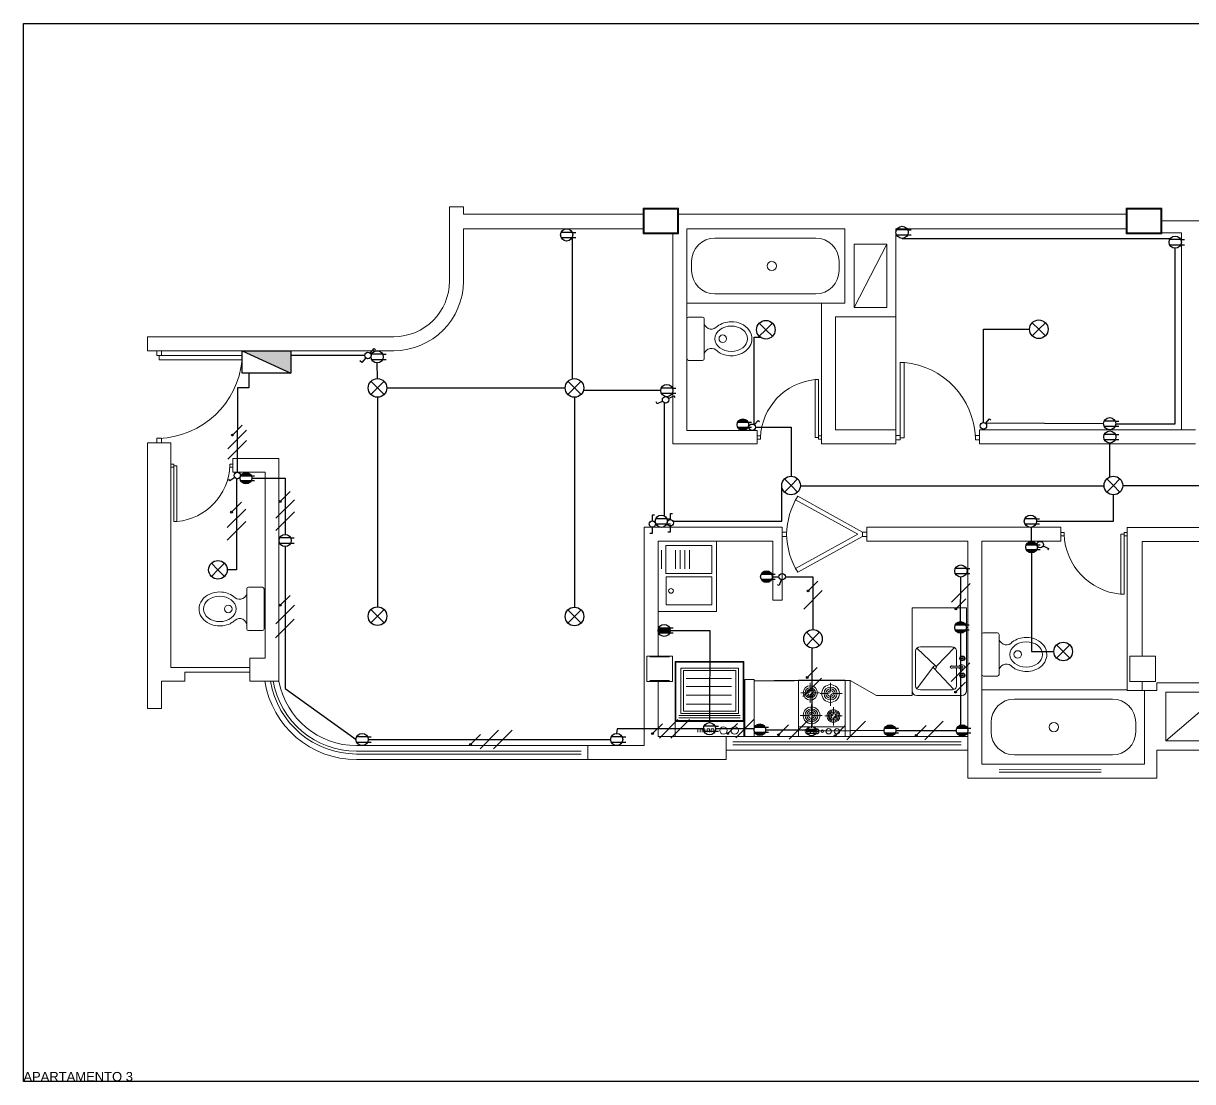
# Model space of a CAD drawing. Header units: metres. Extents: x 0 to 62.3, y -0.2 to 17.7.
# Drawn here: x 39.23 to 51.81, y 0 to 11.39 of the extents above; entities that cross this region are included whole.
import ezdxf

# ---------------------------------------------------------------- set-up
doc = ezdxf.new("R2010")
doc.units = ezdxf.units.M
doc.header["$LTSCALE"] = 0.5
doc.layers.add('APARTAMENTO', color=252, linetype='Continuous', lineweight=5)
doc.layers.add('MUEBLES', color=56, linetype='Continuous', lineweight=9)
for name, color, linetype in [('CUADRO', 7, 'Continuous'), ('ENCHUFES', 5, 'Continuous'), ('FASES', 7, 'Continuous'), ('LUMINARIA', 1, 'Continuous'), ('TABLERO', 7, 'Continuous'), ('TUBERIA-TECHO-PARED', 7, 'Continuous')]:
    doc.layers.add(name, color=color, linetype=linetype)
doc.styles.get("Standard").update_dxf_attribs({"font": 'arial.ttf'})

# ---------------------------------------------------------------- blocks, each defined once
blk = doc.blocks.new('INODORO')
for p, q in [((0, -0.23), (0, 0.23)), ((0.02, 0.25), (0.18, 0.25)), ((0.2, 0.23), (0.2, -0.23)), ((0.18, -0.25), (0.02, -0.25))]:
    blk.add_line(p, q)
blk.add_circle((0.414, 0), 0.0438)
for centre, radius, start, end in [((0.02, 0.23), 0.02, 90, 180), ((0.18, 0.23), 0.02, 0, 90), ((0.283, 0.197), 0.0864, 196.4375, 322.7515), ((0.283, -0.197), 0.0864, 37.1646, 163.5625), ((0.02, -0.23), 0.02, 180, 270), ((0.18, -0.23), 0.02, 270, 0)]:
    blk.add_arc(centre, radius, start, end)
blk.add_ellipse((0.512, 0), major_axis=(0.188, 0), ratio=0.77871)
blk.add_open_spline([(0.352, -0.145), (0.364, -0.154), (0.378, -0.163), (0.444, -0.194), (0.504, -0.202), (0.629, -0.181), (0.692, -0.143), (0.741, -0.061), (0.75, -0.03), (0.75, 0), (0.75, 0.036), (0.737, 0.072), (0.671, 0.163), (0.591, 0.196), (0.453, 0.196), (0.396, 0.177), (0.352, 0.144)], degree=3, knots=[3.942102, 3.942102, 3.942102, 3.942102, 4.162638, 4.162638, 4.924422, 4.924422, 5.847984, 5.847984, 6.283185, 6.283185, 6.283185, 6.801532, 6.801532, 7.861895, 7.861895, 8.624417, 8.624417, 8.624417, 8.624417])
blk = doc.blocks.new('puerta vaiven')
for p, q in [((-0.023, 0.9), (0.022, 0.9)), ((-0.023, 0.855), (-0.023, 0.9)), ((0.022, 0.9), (0.022, 0.855)), ((0, 0.097), (-0.365, 0.757)), ((0, 0.855), (-0.023, 0.855)), ((0.022, 0.855), (0, 0.855)), ((0, 0.097), (0.365, 0.757)), ((-0.023, 0.045), (-0.404, 0.735)), ((0.022, 0.045), (0.404, 0.735)), ((-0.023, 0.045), (0.022, 0.045)), ((-0.023, 0), (-0.023, 0.045)), ((0, 0), (-0.023, 0)), ((-0.023, 0.045), (0.022, 0.045)), ((0.022, 0), (0, 0)), ((0.022, 0.045), (0.022, 0))]:
    blk.add_line(p, q)
for centre, start, end in [((0.032, 0.01), 92.1815, 121.0201), ((-0.032, 0.01), 58.9799, 87.8185)]:
    blk.add_arc(centre, 0.846, start, end)
blk = doc.blocks.new('PUERTA2')
for p, q in [((-0.1, 0.925), (-0.05, 0.925)), ((-0.1, 0.025), (-0.1, 0.925)), ((-0.05, 0.925), (-0.05, 0.025)), ((-0.05, 0.025), (-0.05, 0.925)), ((-1, 0.05), (-0.95, 0.05)), ((-1, 0), (-1, 0.05)), ((-0.95, 0), (-1, 0)), ((-0.95, 0.05), (-0.95, 0.025)), ((-0.95, 0.025), (-0.95, 0)), ((-0.05, 0.025), (-0.1, 0.025)), ((-0.05, 0.05), (0, 0.05)), ((-0.05, 0), (-0.05, 0.05)), ((0, 0), (-0.05, 0)), ((0, 0.05), (0, 0.025)), ((0, 0.025), (0, 0))]:
    blk.add_line(p, q)
blk.add_arc((-0.011, -0.011), 0.94, 95.4546, 177.8185)
blk = doc.blocks.new('Tomacorriente')
at = {"layer": 'ENCHUFES'}
for p, q in [((0.0453, 0.0211), (-0.0453, 0.0211)), ((0.0453, 0.0211), (0.0743, 0.0211)), ((-0.0453, -0.0211), (0.0453, -0.0211)), ((0.0453, -0.0211), (0.0743, -0.0211))]:
    blk.add_line(p, q, dxfattribs=at)
blk.add_circle((0, 0), 0.05, dxfattribs=at)
blk = doc.blocks.new('Toma corriente CFGI 1 Fase')
at = {"layer": 'ENCHUFES', "lineweight": 40}
h = blk.add_hatch(color=256, dxfattribs=at)
h.dxf.hatch_style = 1
h.paths.add_polyline_path([(-0.045, 0.021), (0.045, 0.021, 0.63707)])
h.paths.add_polyline_path([(0.045, -0.021), (-0.045, -0.021, 0.63707)])
at = {"layer": 'ENCHUFES'}
for p, q in [((-0.045, 0.021), (0.074, 0.021)), ((-0.045, -0.021), (0.074, -0.021))]:
    blk.add_line(p, q, dxfattribs=at)
blk.add_circle((0, 0), 0.05, dxfattribs=at)
blk = doc.blocks.new('Tablero')
at = {"layer": 'TABLERO'}
h = blk.add_hatch(color=256, dxfattribs=at)
h.dxf.hatch_style = 1
h.paths.add_polyline_path([(-0.262, 0.12), (0.262, -0.12), (0.262, 0.12)])
blk.add_line((-0.262, 0.12), (0.262, -0.12), dxfattribs=at)
blk.add_lwpolyline([(0.262, -0.12), (-0.262, -0.12), (-0.262, 0.12), (0.262, 0.12)], close=True, dxfattribs=at)
blk = doc.blocks.new('Lampara')
at = {"layer": 'LUMINARIA'}
for q in [(-0.071, 0.071), (-0.071, -0.071), (0.071, 0.071), (0.071, -0.071)]:
    blk.add_line((0, 0), q, dxfattribs=at)
blk.add_circle((0, 0), 0.1, dxfattribs=at)
blk = doc.blocks.new('INTERRUPTOR')
at = {"layer": 'LUMINARIA'}
for p, q in [((0.023, 0.026), (0.065, 0.074)), ((0.065, 0.074), (0.08, 0.061))]:
    blk.add_line(p, q, dxfattribs=at)
blk.add_circle((0, 0), 0.0347, dxfattribs=at)
blk = doc.blocks.new('CONMUTABLE')
at = {"layer": 'LUMINARIA'}
for p, q in [((-0.067, -0.076), (-0.087, -0.059)), ((-0.023, -0.026), (-0.067, -0.076))]:
    blk.add_line(p, q, dxfattribs=at)
blk.add_lwpolyline([(0.023, 0.026), (0.065, 0.074), (0.08, 0.061)], dxfattribs=at)
blk.add_circle((0, 0), 0.0347, dxfattribs=at)
blk = doc.blocks.new('lavadero')
at = {"layer": 'MUEBLES'}
for p, q in [((0.036, -0.096), (0.036, -0.298)), ((0.186, -0.096), (0.186, -0.298)), ((0.237, -0.096), (0.237, -0.298)), ((0.287, -0.096), (0.287, -0.298)), ((0.338, -0.096), (0.338, -0.298))]:
    blk.add_line(p, q, dxfattribs=at)
for points in [[(0, 0), (0.63, 0), (0.63, -0.757), (0, -0.757)], [(0.085, -0.045), (0.577, -0.045), (0.577, -0.348), (0.085, -0.348)], [(0.088, -0.383), (0.58, -0.383), (0.58, -0.685), (0.088, -0.685)]]:
    blk.add_lwpolyline(points, close=True, dxfattribs=at)
blk.add_circle((0.139, -0.534), 0.0252, dxfattribs=at)
blk = doc.blocks.new('LJIKO')
at = {"layer": 'MUEBLES'}
for p, q in [((1446.1637, 1065.0918), (1446.7637, 1065.0918)), ((1446.1637, 1064.5418), (1446.1637, 1065.0918)), ((1446.1697, 1065.0858), (1446.6377, 1065.0858)), ((1446.1697, 1064.5478), (1446.1697, 1065.0858)), ((1446.217, 1065.0489), (1446.217, 1064.5887)), ((1446.5817, 1065.0489), (1446.217, 1065.0489)), ((1446.237, 1065.0289), (1446.237, 1064.6087)), ((1446.5617, 1065.0289), (1446.237, 1065.0289)), ((1446.5617, 1064.6087), (1446.5617, 1065.0289)), ((1446.5817, 1064.5887), (1446.5817, 1065.0489)), ((1446.5964, 1065.0627), (1446.5964, 1064.5709)), ((1446.6165, 1064.571), (1446.6165, 1065.0626)), ((1446.6377, 1064.5478), (1446.6377, 1065.0858)), ((1446.6437, 1064.5418), (1446.6437, 1065.0918)), ((1446.3, 1064.6312), (1446.3, 1064.9934)), ((1446.3661, 1064.6312), (1446.3661, 1064.9934)), ((1446.4342, 1064.6312), (1446.4342, 1064.9934)), ((1446.5063, 1064.6312), (1446.5063, 1064.9934)), ((1446.7307, 1064.8513), (1446.7026, 1064.8513)), ((1446.7026, 1064.8513), (1446.7026, 1064.8312)), ((1446.7026, 1064.8312), (1446.7307, 1064.8312)), ((1446.7026, 1064.8172), (1446.7026, 1064.7972)), ((1446.7307, 1064.8172), (1446.7026, 1064.8172)), ((1446.7026, 1064.7972), (1446.7307, 1064.7972)), ((1446.7026, 1064.7792), (1446.7026, 1064.7592)), ((1446.7307, 1064.7792), (1446.7026, 1064.7792)), ((1446.7026, 1064.7592), (1446.7307, 1064.7592)), ((1446.7026, 1064.7432), (1446.7026, 1064.7232)), ((1446.7307, 1064.7432), (1446.7026, 1064.7432)), ((1446.7026, 1064.7232), (1446.7307, 1064.7232)), ((1446.1637, 1064.5418), (1446.7637, 1064.5418)), ((1446.1697, 1064.5478), (1446.6377, 1064.5478)), ((1446.5817, 1064.5887), (1446.217, 1064.5887)), ((1446.5617, 1064.6087), (1446.237, 1064.6087))]:
    blk.add_line(p, q, dxfattribs=at)
for centre in [(1446.7168, 1065.0185), (1446.7168, 1064.9284)]:
    blk.add_circle(centre, 0.0295, dxfattribs=at)
blk = doc.blocks.new('Tomacorriente de dos fases con neutro (208V)')
at = {"layer": 'ENCHUFES', "lineweight": 100}
h = blk.add_hatch(color=256, dxfattribs=at)
h.dxf.hatch_style = 1
h.paths.add_polyline_path([(0.045, 0.021), (-0.045, 0.021, 0.109518), (-0.05, 0), (0.05, 0, 0.109518)])
at = {"layer": 'ENCHUFES'}
for p, q in [((-0.05, 0), (0.075, 0)), ((-0.045, 0.021), (0.074, 0.021)), ((-0.045, -0.021), (0.074, -0.021))]:
    blk.add_line(p, q, dxfattribs=at)
blk.add_circle((0, 0), 0.05, dxfattribs=at)
blk = doc.blocks.new('FASE')
at = {"layer": 'FASES', "ltscale": 0.5}
blk.add_line((-0.1, -0.1), (0.1, 0.1), dxfattribs=at)
blk = doc.blocks.new('Neutro')
at = {"layer": 'FASES'}
h = blk.add_hatch(dxfattribs=at)
h.set_pattern_fill('ANGLE', color=256)
h.set_pattern_definition([(0, (-59.542, -1.52), (0, 6.985), [5.08, -1.905]), (90, (-59.542, -1.52), (-6.985, 4e-16), [5.08, -1.905])])
h.paths.add_polyline_path([(-0.063, -0.053, 1), (-0.043, -0.053, 1)])
blk.add_line((-0.053, -0.053), (0.053, 0.053), dxfattribs=at)
blk.add_circle((-0.053, -0.053), 0.01, dxfattribs=at)
blk = doc.blocks.new('Tomacorriente de dos fases sin neutro (208v)')
at = {"layer": 'ENCHUFES'}
h = blk.add_hatch(color=256, dxfattribs=at)
h.dxf.hatch_style = 1
h.paths.add_polyline_path([(0.05, 0, 0.109518), (0.0453, 0.0211), (-0.0453, 0.0211, 0.109518), (-0.05, 0, 0.109518), (-0.0453, -0.0211), (0.0453, -0.0211, 0.109518)], flags=17)
h.paths.add_polyline_path([(0.0453, 0.0211), (-0.0453, 0.0211, 0.109518), (-0.05, 0, 0.109518), (-0.0453, -0.0211), (0.0453, -0.0211, 0.109518), (0.05, 0, 0.109518)], flags=17)
h = blk.add_hatch(color=256, dxfattribs=at)
h.dxf.hatch_style = 1
h.paths.add_polyline_path([(0.05, 0, 0.109518), (0.0453, 0.0211), (-0.0453, 0.0211, 0.109518), (-0.05, 0, 0.109518), (-0.0453, -0.0211), (0.0453, -0.0211, 0.109518)])
for p, q in [((-0.0453, 0.0211), (0.0743, 0.0211)), ((-0.0453, -0.0211), (0.0743, -0.0211))]:
    blk.add_line(p, q, dxfattribs=at)
blk.add_circle((0, 0), 0.05, dxfattribs=at)

msp = doc.modelspace()

# ---------------------------------------------------------------- linework, layer by layer
at = {"layer": 'APARTAMENTO'}
for p, q in [((43.811, 9.213), (43.811, 9.413)), ((43.811, 9.413), (43.961, 9.413)), ((43.961, 9.333), (43.961, 9.413)), ((45.895, 9.333), (43.961, 9.333)), ((47.835, 9.333), (46.276, 9.333)), ((49.635, 9.333), (47.835, 9.333)), ((51.095, 9.333), (49.635, 9.333)), ((43.811, 8.613), (43.811, 9.213)), ((51.476, 9.262), (54.61, 9.262)), ((51.476, 9.262), (54.61, 9.262)), ((45.895, 9.175), (43.961, 9.175)), ((43.961, 8.613), (43.961, 9.175)), ((46.216, 9.121), (46.216, 6.863)), ((48.066, 9.175), (46.366, 9.175)), ((46.366, 9.175), (46.366, 7.004)), ((48.066, 8.375), (48.066, 9.175)), ((51.095, 9.175), (48.616, 9.175)), ((48.616, 7.013), (48.616, 9.175)), ((48.616, 8.227), (48.616, 9.175)), ((51.476, 9.13), (51.689, 9.13)), ((51.476, 9.13), (51.689, 9.13)), ((51.689, 9.13), (51.689, 9.013)), ((51.689, 9.13), (51.689, 9.013)), ((48.516, 9.009), (48.166, 9.009)), ((48.166, 8.327), (48.516, 9.009)), ((48.166, 9.009), (48.166, 8.327)), ((48.516, 9.009), (48.516, 8.327)), ((48.516, 9.009), (48.516, 8.327)), ((51.688, 9.012), (51.688, 9.013)), ((51.688, 7.013), (51.688, 9.013)), ((47.816, 6.863), (47.816, 8.375)), ((48.166, 8.327), (48.516, 8.327)), ((47.966, 7.013), (47.966, 8.227)), ((47.966, 8.227), (48.616, 8.227)), ((40.561, 8.013), (40.561, 7.863)), ((40.811, 8.013), (42.161, 8.013)), ((42.161, 8.013), (43.211, 8.013)), ((40.811, 7.863), (43.211, 7.863)), ((51.688, 7.013), (51.688, 7.248)), ((47.124, 7.004), (46.366, 7.004)), ((47.124, 6.863), (47.124, 7.004)), ((48.616, 7.013), (47.966, 7.013)), ((48.616, 7.013), (48.616, 6.863)), ((51.838, 7.013), (49.516, 7.013)), ((49.516, 7.013), (49.516, 6.863)), ((40.561, 6.871), (40.561, 4.306)), ((40.561, 6.871), (40.811, 6.871)), ((40.811, 6.871), (40.811, 4.456)), ((47.124, 6.863), (46.216, 6.863)), ((48.616, 6.863), (47.816, 6.863)), ((51.838, 6.863), (49.516, 6.863)), ((41.976, 6.705), (41.48, 6.705)), ((41.48, 6.705), (41.48, 6.555)), ((41.826, 6.555), (41.48, 6.555)), ((47.391, 5.963), (45.906, 5.963)), ((45.906, 3.614), (45.906, 5.963)), ((47.391, 5.181), (47.391, 5.963)), ((49.54, 5.963), (48.303, 5.963)), ((48.303, 5.813), (48.303, 5.963)), ((50.259, 5.963), (49.54, 5.963)), ((50.391, 5.963), (50.259, 5.963)), ((50.391, 5.813), (50.391, 5.963)), ((51.106, 4.209), (51.106, 5.963)), ((52.79, 5.962), (51.106, 5.962)), ((47.291, 5.813), (46.056, 5.813)), ((46.056, 4.578), (46.056, 5.813)), ((47.291, 5.181), (47.291, 5.813)), ((49.39, 5.813), (48.303, 5.813)), ((49.39, 3.264), (49.39, 5.813)), ((50.391, 5.813), (49.54, 5.813)), ((49.54, 3.414), (49.54, 5.813)), ((52.79, 5.812), (51.265, 5.812)), ((51.265, 4.578), (51.265, 5.812)), ((47.391, 5.181), (47.291, 5.181)), ((48.79, 4.155), (48.79, 5.098)), ((48.79, 5.098), (49.374, 5.098)), ((49.374, 4.204), (49.374, 5.098)), ((48.842, 4.664), (49.047, 4.467)), ((49.215, 4.676), (48.879, 4.676)), ((49.251, 4.672), (49.047, 4.467)), ((41.661, 4.556), (41.826, 4.556)), ((41.661, 4.556), (41.661, 4.306)), ((45.934, 4.578), (46.211, 4.578)), ((45.934, 4.578), (45.934, 4.304)), ((45.966, 4.568), (46.179, 4.568)), ((46.211, 4.578), (46.211, 4.304)), ((48.825, 4.258), (48.825, 4.631)), ((49.269, 4.47), (49.269, 4.631)), ((51.133, 4.578), (51.41, 4.578)), ((51.133, 4.578), (51.133, 4.304)), ((51.41, 4.578), (51.41, 4.304)), ((40.561, 4.464), (40.561, 4.014)), ((40.961, 4.306), (40.961, 4.406)), ((48.841, 4.226), (49.02, 4.464)), ((49.237, 4.217), (49.023, 4.448)), ((49.328, 4.47), (49.225, 4.47)), ((49.225, 4.451), (49.328, 4.451)), ((49.269, 4.451), (49.269, 4.258)), ((49.269, 4.437), (49.269, 4.451)), ((49.337, 4.458), (49.337, 4.462)), ((40.711, 4.306), (40.961, 4.306)), ((40.711, 4.306), (40.711, 4.014)), ((41.661, 4.306), (41.976, 4.306)), ((45.934, 4.304), (46.211, 4.304)), ((45.966, 4.314), (46.179, 4.314)), ((46.056, 3.714), (46.056, 4.304)), ((47.089, 4.325), (46.989, 4.325)), ((46.989, 4.325), (46.989, 3.711)), ((47.089, 3.711), (47.089, 4.325)), ((47.52, 4.311), (47.089, 4.311)), ((48.122, 4.314), (47.306, 4.314)), ((48.068, 4.318), (47.568, 4.318)), ((47.568, 4.318), (47.568, 3.718)), ((47.694, 4.212), (47.694, 4.29)), ((47.912, 4.205), (47.912, 4.291)), ((48.068, 3.718), (48.068, 4.318)), ((48.122, 4.314), (48.122, 3.714)), ((51.133, 4.304), (51.41, 4.304)), ((51.265, 4.209), (51.265, 4.304)), ((51.422, 4.29), (51.422, 4.209)), ((51.422, 4.29), (52.234, 4.29)), ((47.664, 4.182), (47.593, 4.182)), ((47.724, 4.182), (47.793, 4.182)), ((47.882, 4.175), (47.8, 4.175)), ((47.942, 4.175), (48.036, 4.175)), ((49.324, 4.154), (48.84, 4.154)), ((49.215, 4.213), (48.879, 4.213)), ((51.106, 4.209), (51.422, 4.209)), ((51.291, 3.414), (51.291, 4.209)), ((51.522, 4.19), (51.522, 3.664)), ((51.522, 4.19), (52.134, 4.19)), ((51.522, 3.664), (52.134, 4.19)), ((47.694, 4.152), (47.694, 4.076)), ((47.707, 3.97), (47.707, 4.056)), ((47.912, 4.145), (47.912, 4.041)), ((47.944, 3.964), (47.944, 4.027)), ((40.561, 4.014), (40.711, 4.014)), ((47.584, 3.94), (47.677, 3.94)), ((47.707, 3.91), (47.707, 3.806)), ((47.82, 3.94), (47.737, 3.94)), ((47.85, 3.934), (47.914, 3.934)), ((47.944, 3.904), (47.944, 3.829)), ((48.037, 3.934), (47.974, 3.934)), ((47.568, 3.818), (48.068, 3.818)), ((46.79, 3.714), (46.79, 3.464)), ((51.522, 3.664), (52.134, 3.664)), ((45.301, 3.614), (45.301, 3.464)), ((45.906, 3.614), (45.301, 3.614)), ((51.422, 3.265), (51.422, 3.564)), ((51.422, 3.564), (52.234, 3.564)), ((45.301, 3.464), (46.79, 3.464)), ((50.897, 3.414), (49.727, 3.414)), ((49.39, 3.264), (49.697, 3.264)), ((50.897, 3.264), (49.697, 3.264)), ((50.855, 3.264), (51.422, 3.265))]:
    msp.add_line(p, q, dxfattribs=at)
at = {"layer": 'APARTAMENTO', "ltscale": 0.1}
for p, q in [((47.753, 9.075), (46.666, 9.075)), ((46.416, 8.825), (46.416, 8.725)), ((48.003, 8.825), (48.003, 8.725)), ((47.753, 8.475), (46.666, 8.475)), ((46.366, 8.375), (47.816, 8.375)), ((51.106, 4.214), (49.54, 4.214)), ((49.54, 4.214), (51.106, 4.214)), ((50.947, 4.114), (49.89, 4.114)), ((49.64, 3.764), (49.64, 3.864)), ((51.197, 3.764), (51.197, 3.864)), ((50.947, 3.514), (49.89, 3.514))]:
    msp.add_line(p, q, dxfattribs=at)
at = {"layer": 'APARTAMENTO', "ltscale": 0.05}
for p, q in [((41.976, 6.705), (41.976, 4.306)), ((41.826, 6.555), (41.826, 4.556)), ((46.794, 3.714), (46.056, 3.714)), ((49.39, 3.714), (46.79, 3.714)), ((45.301, 3.614), (42.811, 3.614)), ((49.39, 3.564), (46.79, 3.564)), ((45.301, 3.464), (42.811, 3.464)), ((49.727, 3.414), (49.54, 3.414)), ((51.291, 3.414), (50.897, 3.414))]:
    msp.add_line(p, q, dxfattribs=at)
at = {"layer": 'APARTAMENTO', "ltscale": 0.025}
for p, q in [((40.811, 4.456), (41.661, 4.456)), ((40.961, 4.406), (41.661, 4.406)), ((49.319, 3.654), (46.862, 3.654)), ((45.229, 3.554), (42.811, 3.554)), ((45.229, 3.524), (42.811, 3.524)), ((49.319, 3.624), (46.862, 3.624)), ((50.825, 3.355), (49.727, 3.358)), ((50.825, 3.327), (49.727, 3.327))]:
    msp.add_line(p, q, dxfattribs=at)
at = {"layer": 'APARTAMENTO'}
for points in [[(46.276, 9.121), (45.895, 9.121), (45.895, 9.397), (46.276, 9.397)], [(51.476, 9.122), (51.095, 9.122), (51.095, 9.397), (51.476, 9.397)], [(51.476, 9.122), (51.095, 9.122), (51.095, 9.397), (51.476, 9.397)]]:
    msp.add_lwpolyline(points, close=True, dxfattribs=at)
for points in [[(46.266, 9.131), (45.905, 9.131), (45.905, 9.387), (46.266, 9.387), (46.266, 9.131)], [(46.266, 9.131), (45.905, 9.131), (45.905, 9.387), (46.266, 9.387), (46.266, 9.131)], [(46.266, 9.131), (45.905, 9.131), (45.905, 9.387), (46.266, 9.387), (46.266, 9.131)], [(51.466, 9.132), (51.105, 9.132), (51.105, 9.387), (51.466, 9.387), (51.466, 9.132)], [(51.466, 9.132), (51.105, 9.132), (51.105, 9.387), (51.466, 9.387), (51.466, 9.132)], [(51.466, 9.132), (51.105, 9.132), (51.105, 9.387), (51.466, 9.387), (51.466, 9.132)], [(47.816, 8.375), (48.066, 8.375)], [(40.811, 8.013), (40.561, 8.013)], [(40.811, 7.863), (40.561, 7.863)], [(48.122, 4.314), (48.405, 4.155), (48.79, 4.155)]]:
    msp.add_lwpolyline(points, dxfattribs=at)
at = {"layer": 'APARTAMENTO', "ltscale": 0.1}
for centre in [(47.279, 8.775), (50.315, 3.814)]:
    msp.add_circle(centre, 0.05, dxfattribs=at)
at = {"layer": 'APARTAMENTO'}
for centre, radius in [((47.694, 4.182), 0.0769), ((47.694, 4.182), 0.0553), ((47.694, 4.182), 0.0409), ((47.694, 4.182), 0.0266), ((47.912, 4.175), 0.0952), ((47.912, 4.175), 0.0698), ((47.912, 4.175), 0.0512), ((47.912, 4.175), 0.0325), ((47.707, 3.94), 0.0897), ((47.707, 3.94), 0.0698), ((47.707, 3.94), 0.0512), ((47.707, 3.94), 0.0325), ((47.943, 3.933), 0.0696), ((47.943, 3.933), 0.0553), ((47.943, 3.933), 0.0409), ((47.943, 3.933), 0.0266), ((47.668, 3.768), 0.0287), ((47.758, 3.768), 0.0287), ((47.824, 3.769), 0.0139), ((47.892, 3.768), 0.0287), ((47.981, 3.768), 0.0287)]:
    msp.add_circle(centre, radius, dxfattribs=at)
at = {"layer": 'APARTAMENTO', "ltscale": 0.1}
for centre, start, end in [((46.666, 8.825), 90, 180), ((47.753, 8.825), 360, 90), ((46.666, 8.725), 180, 270), ((47.753, 8.725), 270, 0), ((49.89, 3.864), 90, 180), ((50.947, 3.864), 0, 90), ((49.89, 3.764), 180, 270), ((50.947, 3.764), 270, 360)]:
    msp.add_arc(centre, 0.25, start, end, dxfattribs=at)
at = {"layer": 'APARTAMENTO'}
for centre, radius, start, end in [((43.211, 8.613), 0.75, 270, 0), ((43.211, 8.613), 0.6, 270, 0), ((47.664, 4.212), 0.03, 270, 0), ((47.724, 4.152), 0.03, 90, 180), ((47.882, 4.205), 0.03, 270, 0), ((47.942, 4.145), 0.03, 90, 180), ((48.84, 4.204), 0.05, 180, 270), ((49.324, 4.204), 0.05, 270, 360), ((47.677, 3.97), 0.03, 270, 0), ((47.737, 3.91), 0.03, 90, 180), ((47.914, 3.964), 0.03, 270, 0), ((47.974, 3.904), 0.03, 90, 180)]:
    msp.add_arc(centre, radius, start, end, dxfattribs=at)
at = {"layer": 'APARTAMENTO', "ltscale": 0.05}
for radius, start in [(1, 189.0797), (0.85, 190.6994)]:
    msp.add_arc((42.811, 4.464), radius, start, 270, dxfattribs=at)
at = {"layer": 'APARTAMENTO', "ltscale": 0.025}
for radius, start in [(0.94, 189.6646), (0.91, 189.9865)]:
    msp.add_arc((42.811, 4.464), radius, start, 270, dxfattribs=at)
at = {"layer": 'APARTAMENTO', "extrusion": (0, 0, -1)}
for centre, major_axis, start_param, end_param in [((48.879, 4.631), (0.054, 0), 3.141593, 4.712389), ((49.215, 4.631), (-0.054, 0), 1.570796, 3.141593)]:
    msp.add_ellipse(centre, major_axis=major_axis, ratio=0.833333, start_param=start_param, end_param=end_param, dxfattribs=at)
at = {"layer": 'APARTAMENTO'}
for centre, major_axis, start_param, end_param in [((49.33, 4.552), (0.0302, 0), -1.570796, 4.712389), ((49.33, 4.552), (-0.0216, 0), 1.570796326783585, 7.853981633963171), ((49.33, 4.552), (-0.00597, 0), 1.570796326771469, 7.853981633951055), ((49.035, 4.458), (-0.0162, 0), 1.570796326786477, 7.853981633966062), ((49.217, 4.46), (-0.0163, 0), 3.889506, 8.676865), ((49.217, 4.46), (-0.0141, 0), 4.051203, 8.515168), ((49.217, 4.46), (-0.0132, 0), 4.140507, 8.425864), ((49.326, 4.46), (0.0302, 0), 3.517748, 9.048623), ((49.328, 4.462), (-0.00864, 0), 3.141593, 4.712389), ((49.328, 4.458), (-0.00864, 0), 1.570796, 3.141593), ((49.33, 4.369), (0.0302, 0), -1.570796, 4.712389), ((49.33, 4.369), (-0.0216, 0), 1.570796326794014, 7.853981633973598), ((49.33, 4.369), (0.00597, 0), -1.570796, 4.712389), ((48.879, 4.258), (0.054, 0), 3.141593, 4.712389), ((49.215, 4.258), (-0.054, 0), 1.570796, 3.141593)]:
    msp.add_ellipse(centre, major_axis=major_axis, ratio=0.833333, start_param=start_param, end_param=end_param, dxfattribs=at)
at = {"layer": 'CUADRO'}
msp.add_lwpolyline([(39.225, 11.385), (55.7, 11.385), (55.7, -0.001), (39.225, -0.001)], close=True, dxfattribs=at)
at = {"layer": 'FASES'}
msp.add_lwpolyline([(46.219, 6.028), (47.387, 6.028), (47.387, 6.413)], dxfattribs=at)
at = {"layer": 'MUEBLES'}
msp.add_line((48.79, 5.098), (49.374, 5.098), dxfattribs=at)
at = {"layer": 'TUBERIA-TECHO-PARED'}
for p, q in [((50.075, 5.687), (50.075, 4.627)), ((50.075, 4.627), (50.316, 4.627))]:
    msp.add_line(p, q, dxfattribs=at)
for points in [[(45.131, 9.081), (45.131, 7.563)], [(48.682, 9.072), (51.571, 9.072)], [(50.982, 7.078), (51.622, 7.078), (51.622, 8.965)], [(49.557, 7.09), (49.557, 8.094), (50.053, 8.094)], [(47.091, 7.066), (47.091, 8.01), (47.154, 8.01), (47.156, 8.01)], [(42.899, 7.812), (42.104, 7.812)], [(46.084, 7.434), (45.251, 7.434)], [(46.123, 7.303), (46.123, 6.085)], [(50.851, 7.078), (49.58, 7.082)], [(47.103, 7.04), (47.487, 7.04), (47.487, 6.513)], [(50.918, 6.505), (50.918, 6.869)], [(41.519, 6.487), (41.519, 5.506), (41.419, 5.506)], [(41.683, 6.492), (42.042, 6.492), (42.042, 5.886)], [(50.129, 6.028), (50.956, 6.028), (50.956, 6.313)], [(50.075, 5.813), (50.075, 5.963)], [(42.042, 5.755), (42.042, 4.229), (42.805, 3.68)], [(47.285, 5.432), (47.359, 5.432)], [(47.423, 5.432), (47.723, 5.432), (47.723, 4.863)], [(49.311, 4.949), (49.315, 5.427)], [(49.311, 4.823), (49.311, 3.838)], [(47.715, 3.818), (47.715, 4.664)], [(46.545, 3.796), (45.615, 3.796), (45.61, 3.745)], [(46.675, 3.799), (47.089, 3.799)], [(47.215, 3.784), (47.66, 3.784)], [(48.49, 3.777), (47.757, 3.771)], [(48.615, 3.777), (49.265, 3.777)], [(42.936, 3.68), (45.544, 3.68)]]:
    msp.add_lwpolyline(points, dxfattribs=at)
for points, elevation in [([(43.036, 7.563), (43.033, 7.731)], 2.51), ([(41.652, 7.623), (41.652, 7.463), (41.528, 7.463), (41.527, 6.555)], 2.51), ([(43.136, 7.463), (45.056, 7.463)], 2.51), ([(43.036, 7.363), (43.036, 5.107)], 2.51), ([(45.156, 7.363), (45.156, 5.104)], 2.51), ([(47.587, 6.41), (50.856, 6.41)], 2.62), ([(51.056, 6.413), (52.397, 6.413), (52.397, 6.104)], 2.62), ([(46.186, 4.854), (46.612, 4.853), (46.609, 3.862)], 2.51)]:
    msp.add_lwpolyline(points, dxfattribs=dict(at, elevation=elevation))

# ---------------------------------------------------------------- block references
at = {"layer": 'APARTAMENTO', "ltscale": 0.1}
for p, xscale, yscale, zscale in [((46.366, 7.992), 0.9333333335534916, 0.9333333335534916, 0.9333333335534916), ((41.816, 5.085), -0.9333333335539464, 0.9333333335537191, 0.9333333335536669), ((49.54, 4.595), 0.9333333335534916, 0.9333333335534916, 0.9333333335534916)]:
    msp.add_blockref('INODORO', p, dxfattribs=dict(at, xscale=xscale, yscale=yscale, zscale=zscale))
at = {"layer": 'APARTAMENTO'}
for name, p, xscale, yscale, zscale, rotation in [('PUERTA2', (40.662, 7.863), -0.99208225501161, 0.99208225501161, 0.9920822550117714, 270), ('PUERTA2', (40.811, 6.643), 0.6690149629766893, 0.6690149629766893, 0.6690149629766893, 180), ('puerta vaiven', (48.303, 5.888), -1.012742742545242, 1.012742742545242, 1.012742742545242, 90.00000000002574), ('PUERTA2', (51.106, 5.906), -0.7159075994914019, 0.7159075994914019, 0.715907599491252, 180)]:
    msp.add_blockref(name, p, dxfattribs=dict(at, xscale=xscale, yscale=yscale, zscale=zscale, rotation=rotation))
for p, xscale, yscale, zscale in [((48.616, 6.905), -0.8995836072899692, 0.8995836072899692, 0.8995836072900866), ((47.816, 6.912), 0.6921248078160716, 0.6921248078160716, 0.6921248078160716)]:
    msp.add_blockref('PUERTA2', p, dxfattribs=dict(at, xscale=xscale, yscale=yscale, zscale=zscale))
at = {"layer": 'ENCHUFES'}
for name, p, xscale, yscale, zscale in [('Tomacorriente', (48.682, 9.137), 1.313023706402561, 1.313023706402561, 1.313023706402561), ('Tomacorriente', (45.072, 9.109), 1.313023706402561, 1.313023706402561, 1.313023706402561), ('Tomacorriente', (51.622, 9.031), 1.313023706402561, 1.313023706402561, 1.313023706402561), ('Tomacorriente', (43.033, 7.797), 1.313023706402561, 1.313023706402561, 1.313023706402561), ('Tomacorriente', (46.15, 7.434), 1.313023706402561, 1.313023706402561, 1.313023706402561), ('Toma corriente CFGI 1 Fase', (46.969, 7.067), 1.253129811695345, 1.253129811695345, 1.253129811695345), ('Tomacorriente', (50.916, 7.078), 1.313023706402561, 1.313023706402561, 1.313023706402561), ('Tomacorriente', (50.918, 6.935), 1.313023706402561, 1.313023706402561, 1.313023706402561), ('Toma corriente CFGI 1 Fase', (41.621, 6.492), 1.253129811695345, 1.253129811695345, 1.253129811695345), ('Tomacorriente', (46.091, 6.028), 1.313023706402561, 1.313023706402561, 1.313023706402561), ('Tomacorriente', (50.063, 6.028), 1.313023706402561, 1.313023706402561, 1.313023706402561), ('Tomacorriente', (42.042, 5.821), 1.313023706402561, 1.313023706402561, 1.313023706402561), ('Toma corriente CFGI 1 Fase', (50.075, 5.75), 1.253129811695345, 1.253129811695345, 1.253129811695345), ('Tomacorriente', (49.315, 5.493), 1.313023706402561, 1.313023706402561, 1.313023706402561), ('Toma corriente CFGI 1 Fase', (47.222, 5.432), 1.253129811695345, 1.253129811695345, 1.253129811695345), ('Tomacorriente de dos fases sin neutro (208v)', (46.121, 4.854, 2.51), 1.302395928433255, 1.302395928433255, 1.302395928433255), ('Toma corriente CFGI 1 Fase', (49.311, 4.886), 1.253129811695345, 1.253129811695345, 1.253129811695345), ('Tomacorriente', (46.609, 3.796), 1.313023706402561, 1.313023706402561, 1.313023706402561), ('Toma corriente CFGI 1 Fase', (47.152, 3.785), 1.253129811695345, 1.253129811695345, 1.253129811695345), ('Toma corriente CFGI 1 Fase', (48.552, 3.777), 1.253129811695345, 1.253129811695345, 1.253129811695345), ('Toma corriente CFGI 1 Fase', (49.328, 3.777), 1.253129811695345, 1.253129811695345, 1.253129811695345), ('Tomacorriente', (42.87, 3.68), 1.313023706402561, 1.313023706402561, 1.313023706402561), ('Tomacorriente', (45.61, 3.68), 1.313023706402561, 1.313023706402561, 1.313023706402561)]:
    msp.add_blockref(name, p, dxfattribs=dict(at, xscale=xscale, yscale=yscale, zscale=zscale))
msp.add_blockref('Tomacorriente de dos fases con neutro (208V)', (47.707, 3.769), dxfattribs=at)
at = {"layer": 'FASES'}
for name, p in [('Neutro', (41.527, 7.009, 2.51)), ('FASE', (41.527, 6.907, 2.51)), ('FASE', (41.527, 6.798, 2.51)), ('Neutro', (42.042, 6.294)), ('Neutro', (41.519, 6.179)), ('FASE', (42.042, 6.16)), ('FASE', (41.519, 6.06)), ('FASE', (42.042, 6.028)), ('FASE', (41.519, 5.926)), ('Neutro', (47.723, 5.331)), ('FASE', (49.315, 5.257)), ('Neutro', (42.042, 5.177)), ('FASE', (47.723, 5.183)), ('Neutro', (49.315, 5.139)), ('FASE', (42.042, 5.025)), ('FASE', (42.04, 4.875)), ('Neutro', (47.715, 4.4)), ('FASE', (49.311, 4.404)), ('FASE', (47.715, 4.241)), ('Neutro', (49.311, 4.244)), ('FASE', (44.24, 3.68)), ('FASE', (44.385, 3.68)), ('Neutro', (46.049, 3.796)), ('FASE', (46.17, 3.796)), ('FASE', (46.294, 3.796)), ('Neutro', (46.858, 3.799)), ('FASE', (46.991, 3.799)), ('Neutro', (47.405, 3.785)), ('FASE', (47.566, 3.784)), ('Neutro', (48.014, 3.773)), ('FASE', (48.187, 3.777)), ('Neutro', (48.888, 3.777)), ('FASE', (49.025, 3.777)), ('Neutro', (44.09, 3.68))]:
    msp.add_blockref(name, p, dxfattribs=at)
at = {"layer": 'LUMINARIA'}
for name, p in [('Lampara', (47.216, 8.089, 2.62)), ('Lampara', (50.153, 8.094, 2.51)), ('CONMUTABLE', (42.934, 7.812)), ('Lampara', (43.036, 7.463, 2.51)), ('Lampara', (45.156, 7.463, 2.51)), ('INTERRUPTOR', (47.068, 7.04)), ('INTERRUPTOR', (49.557, 7.055)), ('Lampara', (47.487, 6.413, 2.62)), ('Lampara', (50.956, 6.413, 2.62)), ('Lampara', (41.319, 5.506, 2.62)), ('Lampara', (43.036, 5.007)), ('Lampara', (45.156, 5.004, 2.51)), ('Lampara', (47.723, 4.763, 2.51)), ('Lampara', (50.416, 4.627))]:
    msp.add_blockref(name, p, dxfattribs=at)
for name, p, rotation in [('CONMUTABLE', (46.137, 7.335), 336.9286862037488), ('INTERRUPTOR', (41.528, 6.52), 166.0748268145859), ('CONMUTABLE', (45.994, 5.998), 40.06387133202089), ('CONMUTABLE', (46.188, 6.012), 40.06387133202089), ('INTERRUPTOR', (50.168, 5.777), 286.8763462039827), ('INTERRUPTOR', (47.391, 5.432), 203.2111509622649)]:
    msp.add_blockref(name, p, dxfattribs=dict(at, rotation=rotation))
at = {"layer": 'MUEBLES'}
msp.add_blockref('lavadero', (46.056, 5.813), dxfattribs=at)
at = {"layer": 'MUEBLES', "color": 252, "xscale": 1.345174201752499, "yscale": 1.345174201752499, "zscale": 1.345174201752499, "rotation": 270}
msp.add_blockref('LJIKO', (-1385.755, 1949.863), dxfattribs=at)
at = {"layer": 'TABLERO'}
msp.add_blockref('Tablero', (41.842, 7.743), dxfattribs=at)

# ---------------------------------------------------------------- texts
at = {"layer": 'CUADRO', "insert": (39.225, 0.103), "char_height": 0.1, "attachment_point": 1}
msp.add_mtext_dynamic_manual_height_columns('APARTAMENTO 3', width=1.23242, gutter_width=12.5, heights=[0], dxfattribs=at)

doc.saveas('drawing.dxf')
